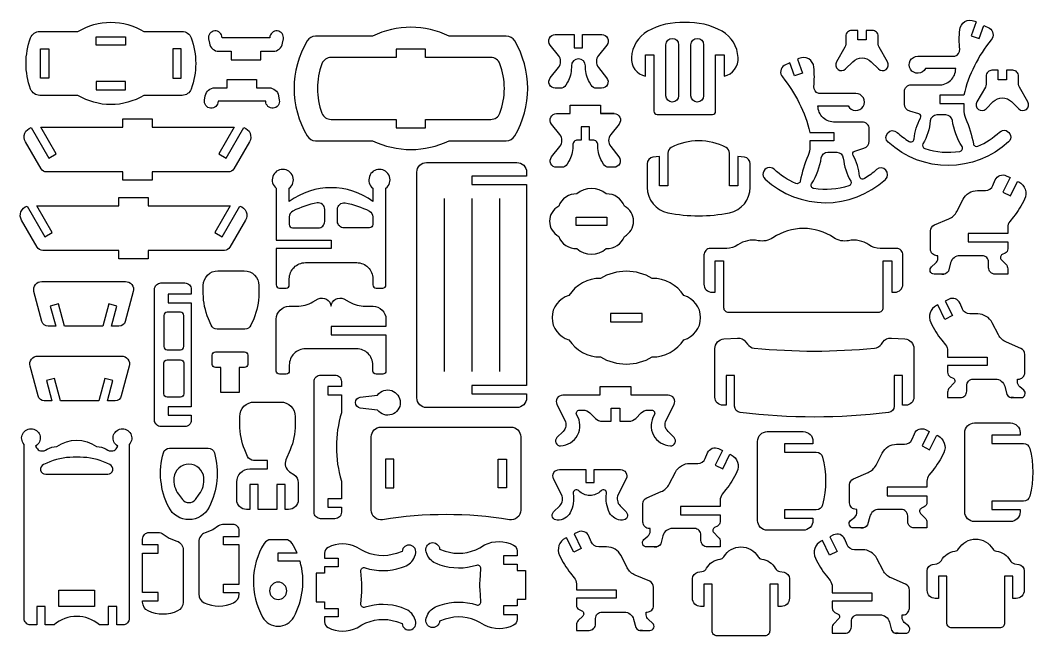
# Model space of a CAD drawing. Extents: x 356 to 1082, y -449 to 448.
# Drawn here: x 357 to 1080, y -449 to -10 of the extents above; entities that cross this region are included whole.
import ezdxf

# ---------------------------------------------------------------- set-up
doc = ezdxf.new("R2010")
doc.units = 0
doc.header["$MEASUREMENT"] = 0
doc.layers.get('DEFPOINTS').update_dxf_attribs({"color": 1, "linetype": 'CONTINUOUS'})
doc.layers.add('KONTUR', color=20, linetype='CONTINUOUS')

msp = doc.modelspace()

# ---------------------------------------------------------------- linework, layer by layer
at = {"layer": 'DEFPOINTS'}
msp.add_lwpolyline([(384.18, -428.64), (384.18, -416.85), (409.74, -416.85), (409.74, -428.64)], close=True, dxfattribs=at)
at = {"layer": 'KONTUR'}
for points in [[(364.04, -22.48, -0.314188), (370.54, -17.95), (397.8, -17.95, -0.27972), (444.92, -17.95), (472.18, -17.95, -0.314188), (478.67, -22.48, -0.178412), (478.67, -59.01, -0.314188), (472.18, -63.54), (444.92, -63.54, -0.27972), (397.8, -63.54), (370.54, -63.54, -0.314188), (364.04, -59.01, -0.178412)], [(831.1, -11.41, 0.130976), (804.44, -17.72, 0.25023), (793.04, -36.41, 0.38008), (803.07, -49.79), (803.06, -34.57), (809.06, -34.57), (809.06, -74.86, 0.414214), (811.37, -77.17), (850.84, -77.17, 0.414214), (853.14, -74.86), (853.14, -34.57), (859.14, -34.57), (859.14, -49.79, 0.38008), (869.17, -36.41, 0.25023), (857.77, -17.72, 0.130976)], [(1041.29, -23.02), (1044.49, -13.64), (1048.69, -15.54, -0.438751), (1049.92, -23.85, 0.114696), (1030.27, -63.38), (1013.21, -63.38), (1013.21, -69.38), (1030.27, -69.38), (1030.27, -73.51, 0.102365), (1031.59, -79.92, -0.056759), (1037.13, -98.15, 0.480658), (1040.3, -99.86, 0.086534), (1055.86, -89.77, -1), (1062.28, -96.69, -0.390732), (976.28, -96.95, -1), (982.66, -89.98, 0.050145), (991.31, -96.45, 0.556827), (994.8, -94.66, -0.109708), (999.36, -79.84, 0.51582), (998.22, -76.84), (991.75, -74.73, -0.338122), (987.93, -69.72), (987.93, -60.9, -0.414214), (992.84, -55.99), (1012.13, -55.99, 0.436799), (1024.51, -44.42), (1002.87, -44.42, -0.587447), (992.24, -44.9, -0.587447), (997.42, -35.6), (1023.95, -35.61, 0.360472), (1027.39, -30.62, -0.043999), (1027.39, -16.78, -0.520138), (1038.09, -10.61), (1039.04, -11.05), (1035.61, -21.08)], [(500.78, -22.39, 0.441319), (495.49, -17.5, 0.441319), (491.1, -23.22), (491.66, -26.36, 0.363296), (498.48, -32.07), (507.32, -32.07), (507.32, -38.07), (528.31, -38.07), (528.31, -32.07), (537.15, -32.07, 0.363296), (543.97, -26.36), (544.53, -23.22, 0.441319), (540.15, -17.5, 0.441319), (534.85, -22.39)], [(561.49, -24.65, 0.274633), (561.49, -92.54, 0.264616), (567.44, -95.92), (608.24, -95.92, 0.230821), (662.89, -95.92), (703.68, -95.92, 0.264616), (709.64, -92.54, 0.274633), (709.64, -24.65, 0.264616), (703.68, -21.26), (662.89, -21.26, 0.230821), (608.24, -21.26), (567.44, -21.26, 0.264616)], [(750.13, -43.77, -0.131652), (747.35, -54.15), (746.19, -56.16, -0.267949), (742.19, -58.47), (738.67, -58.47, -0.627694), (735.06, -50.98), (740.9, -43.63, 0.349469), (740.89, -35), (734.98, -27.59, -0.628435), (738.59, -20.1), (752.18, -20.1), (752.18, -29.59), (758.18, -29.59), (758.18, -20.1), (771.78, -20.1, -0.628435), (775.39, -27.59), (769.48, -35, 0.349469), (769.47, -43.63), (775.31, -50.98, -0.627694), (771.7, -58.47), (768.18, -58.47, -0.267949), (764.18, -56.16), (763.02, -54.15, -0.131652), (760.24, -43.77), (760.24, -42.55, 1), (750.13, -42.55)], [(960.62, -23.87), (954.62, -23.87), (954.62, -17.14), (950.18, -17.14, 0.414214), (946.03, -21.3), (946.03, -27.05, -0.131652), (945.47, -29.13), (939.41, -39.63, 0.876976), (945.95, -44.64), (951.1, -39.49, -0.414214), (964.15, -39.49), (969.3, -44.64, 0.876976), (975.84, -39.63), (969.78, -29.13, -0.131652), (969.22, -27.05), (969.22, -21.3, 0.414214), (965.06, -17.14), (960.62, -17.14)], [(817.65, -27.37, -1), (826.72, -27.37), (826.72, -63.86, -1), (817.65, -63.86)], [(835.49, -27.37, -1), (844.56, -27.37), (844.56, -63.86, -1), (835.49, -63.86)], [(578.53, -36.45, 0.311557), (572.06, -40.92, 0.183361), (572.06, -76.26, 0.311557), (578.53, -80.73), (625.06, -80.73), (625.06, -86.73), (646.06, -86.73), (646.06, -80.73), (692.59, -80.73, 0.311557), (699.06, -76.26, 0.183361), (699.06, -40.92, 0.311557), (692.59, -36.45), (646.06, -36.45), (646.06, -30.45), (625.06, -30.45), (625.06, -36.45)], [(909.39, -49.61), (906.19, -40.23), (901.99, -42.13, 0.438751), (900.76, -50.43, -0.114696), (920.41, -89.96), (937.47, -89.96), (937.47, -95.96), (920.41, -95.96), (920.41, -100.1, -0.102365), (919.09, -106.51, 0.056759), (913.55, -124.74, -0.480658), (910.38, -126.45, -0.086534), (894.82, -116.36, 1), (888.4, -123.28, 0.390732), (974.4, -123.53, 1), (968.02, -116.57, -0.050145), (959.37, -123.04, -0.556827), (955.88, -121.25, 0.109708), (951.32, -106.43, -0.51582), (952.46, -103.43), (958.93, -101.32, 0.338122), (962.75, -96.31), (962.75, -87.49, 0.414214), (957.84, -82.58), (938.55, -82.58, -0.436799), (926.17, -71), (947.81, -71, 0.587447), (958.44, -71.49, 0.587447), (953.26, -62.19), (926.73, -62.2, -0.360472), (923.29, -57.2, 0.043999), (923.29, -43.37, 0.520138), (912.59, -37.2), (911.64, -37.63), (915.07, -47.67)], [(1060.85, -52.4), (1054.85, -52.4), (1054.85, -45.67), (1050.41, -45.67, 0.414214), (1046.26, -49.83), (1046.26, -55.58, -0.131652), (1045.7, -57.66), (1039.64, -68.16, 0.876976), (1046.17, -73.17), (1051.32, -68.02, -0.414214), (1064.38, -68.02), (1069.53, -73.17, 0.876976), (1076.06, -68.16), (1070, -57.66, -0.131652), (1069.45, -55.58), (1069.45, -49.83, 0.414214), (1065.29, -45.67), (1060.85, -45.67)], [(497.85, -67.81, -0.441319), (492.56, -72.7, -0.441319), (488.18, -66.99), (488.74, -63.84, -0.363296), (495.55, -58.14), (504.39, -58.14), (504.39, -52.14), (525.39, -52.14), (525.39, -58.14), (534.23, -58.14, -0.363296), (541.04, -63.84), (541.61, -66.99, -0.441319), (537.22, -72.7, -0.441319), (531.93, -67.81)], [(763.07, -86.07), (757.07, -86.07), (757.07, -95.56), (754.58, -95.56, 0.414214), (751.12, -99.02), (751.12, -100.24, -0.131652), (748.34, -110.62), (747.18, -112.63, -0.267949), (743.18, -114.94), (739.66, -114.94, -0.627694), (736.04, -107.45), (741.89, -100.1, 0.349469), (741.88, -91.47), (735.97, -84.07, -0.628435), (739.58, -76.57), (749.15, -76.57), (749.15, -70.57), (770.99, -70.57), (770.99, -76.57), (780.56, -76.57, -0.628435), (784.17, -84.07), (778.26, -91.47, 0.349469), (778.25, -100.1), (784.09, -107.45, -0.627694), (780.48, -114.94), (776.96, -114.94, -0.267949), (772.96, -112.63), (771.8, -110.62, -0.131652), (769.02, -100.24), (769.02, -99.02, 0.414214), (765.55, -95.56), (763.07, -95.56)], [(1029.02, -100.03, -0.102416), (1022.12, -81.49, 0.370344), (1017.56, -77.57), (1010.99, -77.57, 0.386693), (1006.4, -81.75, -0.107473), (1001.15, -98.18, 0.476686), (1002.44, -101.53, 0.117674), (1027.42, -103.54, 0.538917)], [(375.51, -118.22, -0.267949), (371.51, -115.91), (360.4, -96.66, -0.487619), (364.48, -86.54), (377.1, -108.4), (382.3, -105.4), (371.25, -86.27), (429.85, -86.27), (429.85, -80.27), (450.85, -80.27), (450.85, -86.27), (509.45, -86.27), (498.4, -105.4), (503.6, -108.4), (516.22, -86.54, -0.487619), (520.3, -96.66), (509.19, -115.91, -0.267949), (505.19, -118.22), (450.85, -118.22), (450.85, -124.22), (429.85, -124.22), (429.85, -118.22)], [(804.23, -129.28, 0.357981), (819.1, -147.39, 0.098177), (862.94, -147.39, 0.357981), (877.81, -129.28), (877.81, -112.37, 0.385638), (873.65, -107.78), (869.06, -107.32), (869.06, -128.15), (863.06, -128.15), (863.06, -104.85, 0.281144), (860.56, -100.75, 0.241814), (821.49, -100.75, 0.281144), (818.98, -104.85), (818.98, -128.15), (812.98, -128.15), (812.98, -107.32), (808.39, -107.78, 0.385638), (804.23, -112.37)], [(921.66, -126.62, 0.102416), (928.56, -108.08, -0.370344), (933.12, -104.16), (939.69, -104.16, -0.386693), (944.28, -108.34, 0.107473), (949.53, -124.77, -0.476686), (948.24, -128.12, -0.117674), (923.26, -130.13, -0.538917)], [(718.12, -121.26), (678.96, -121.26), (678.96, -127.26), (718.12, -127.26), (718.12, -270.72), (678.96, -270.72), (678.96, -276.72), (718.12, -276.72), (718.12, -279.57, -0.414214), (711.2, -286.49), (646.72, -286.49, -0.414214), (639.8, -279.57), (639.8, -118.41, -0.414214), (646.72, -111.49), (711.2, -111.49, -0.414214), (718.12, -118.41)], [(541.74, -201.2), (546.46, -201.2, 0.414214), (548.76, -198.9), (548.76, -194.57, -0.414214), (560.3, -183.03), (596.88, -183.03, -0.414214), (608.42, -194.57), (608.42, -198.9, 0.414214), (610.73, -201.2), (615.45, -201.2, 0.414214), (617.76, -198.9), (617.76, -129.89, 0.712109), (613.09, -116.4, 0.712109), (608.42, -129.89), (608.42, -139.27, 0.327793), (548.76, -139.27), (548.76, -129.89, 0.712109), (544.1, -116.4, 0.712109), (539.43, -129.89), (539.43, -167.03), (578.59, -167.03), (578.59, -173.03), (539.43, -173.03), (539.43, -198.9, 0.414214)], [(1014.58, -191.23), (1016.38, -191.23), (1009.21, -191.23, -0.69618), (1007.25, -185.95), (1010.15, -183.46, 0.218856), (1011.76, -179.96), (1011.76, -178.05), (1011.15, -178.05, -0.414214), (1006.54, -173.43), (1006.54, -160.36, -0.300567), (1009.34, -156.11), (1019.64, -151.72, 0.175054), (1025.38, -146.38), (1029.79, -137.79, -0.281092), (1040.06, -131.53), (1045.75, -131.53, 0.302959), (1051.08, -127.98), (1052.75, -123.96, -0.432835), (1060.63, -121), (1063.32, -122.32), (1058.2, -132.72), (1063.58, -135.37), (1068.7, -124.97), (1069.47, -125.35, -0.412418), (1073.7, -137.66, -0.053802), (1065.83, -150.25), (1063.18, -153.62, 0.168092), (1061.7, -157.9), (1061.7, -162.24), (1033.34, -162.24), (1033.34, -168.24), (1061.7, -168.24), (1061.7, -173.17, -0.288515), (1059.74, -176.29), (1057.76, -177.24, 0.517103), (1057.13, -180.95), (1060.35, -184.17, -0.198912), (1061.7, -187.43), (1061.7, -191.23), (1052.59, -191.23, -0.414214), (1047.98, -186.61), (1047.98, -182.67, 0.414214), (1043.36, -178.05), (1027.52, -178.05, 0.339454), (1020.83, -183.18), (1019.27, -189, -0.339454)], [(774.94, -173.01, 0.32816), (787.96, -164.23, 0.608717), (787.96, -142.7, 0.32816), (774.94, -133.92, 0.374627), (754.11, -133.92, 0.32816), (741.1, -142.7, 0.608717), (741.1, -164.23, 0.32816), (754.11, -173.01, 0.374627)], [(372.69, -174.32, -0.267949), (368.69, -172.02), (357.58, -152.76, -0.487619), (361.67, -142.65), (374.29, -164.51), (379.48, -161.51), (368.44, -142.38), (427.04, -142.38), (427.04, -136.38), (448.03, -136.38), (448.03, -142.38), (506.63, -142.38), (495.59, -161.51), (500.78, -164.51), (513.4, -142.65, -0.487619), (517.49, -152.76), (506.37, -172.02, -0.267949), (502.38, -174.32), (448.03, -174.32), (448.03, -180.32), (427.04, -180.32), (427.04, -174.32)], [(551.27, -146.17, 0.281144), (548.76, -150.28), (548.76, -155.89, 0.414214), (551.07, -158.2), (569.41, -158.2, 0.414214), (574.03, -153.58), (574.03, -144.95, 0.464054), (568.65, -140.4, 0.077001)], [(605.92, -146.17, -0.281144), (608.42, -150.28), (608.42, -155.89, -0.414214), (606.11, -158.2), (587.77, -158.2, -0.414214), (583.16, -153.58), (583.16, -144.95, -0.464054), (588.54, -140.4, -0.077001)], [(969.34, -218.5, 0.414214), (972.8, -215.04), (972.8, -181.62), (978.8, -181.62), (978.8, -204.17), (981.07, -204.17, 0.414214), (986.84, -198.4), (986.84, -177.52, 0.414214), (982.23, -172.91), (970.59, -172.91, -0.1548), (962.61, -170.38, 0.206677), (948.06, -167.32, -0.200512), (937.58, -165.26, 0.304221), (894.03, -165.26, -0.200512), (883.55, -167.32, 0.206677), (869, -170.38, -0.1548), (861.01, -172.91), (849.38, -172.91, 0.414214), (844.76, -177.52), (844.76, -198.4, 0.414214), (850.53, -204.17), (852.81, -204.17), (852.81, -181.62), (858.81, -181.62), (858.81, -215.04, 0.414214), (862.27, -218.5)], [(491.02, -223.08, -0.100549), (487.36, -205.07), (487.36, -199.27, -0.414214), (497.74, -188.88), (516.62, -188.88, -0.414214), (527, -199.27), (527, -205.07, -0.100549), (523.34, -223.08), (521.36, -227.75, -0.301123), (517.11, -230.57), (497.25, -230.57, -0.301123), (493, -227.75)], [(830.43, -238.12, 0.756347), (830.43, -206.49, 0.253291), (807.84, -194.23, 0.2751), (770.91, -194.23, 0.253291), (748.33, -206.49, 0.756347), (748.33, -238.12, 0.253291), (770.91, -250.38, 0.2751), (807.84, -250.38, 0.253291)], [(431.73, -196.46, -0.493145), (437.31, -203.73), (431.61, -224.99, -0.339454), (427.15, -228.41), (421.79, -228.41), (425.64, -214.07), (419.84, -212.52), (415.58, -228.41), (388.18, -228.41), (383.92, -212.52), (378.13, -214.07), (381.97, -228.41), (376.61, -228.41, -0.339454), (372.15, -224.99), (366.46, -203.73, -0.493145), (372.03, -196.46)], [(478.77, -285.96), (462.26, -285.96), (462.26, -291.96), (478.77, -291.96), (478.77, -295.45, -0.414214), (474.16, -300.07), (457.13, -300.07, -0.414214), (452.51, -295.45), (452.51, -202.13, -0.414214), (457.13, -197.52), (474.16, -197.52, -0.414214), (478.77, -202.13), (478.77, -205.62), (462.26, -205.62), (462.26, -211.62), (478.77, -211.62)], [(548.76, -256.07), (548.76, -260.4, -0.414214), (546.46, -262.71), (541.74, -262.71, -0.414214), (539.43, -260.4), (539.43, -223.39, -0.414214), (548.66, -214.16), (554.08, -214.16, 0.131652), (565.61, -211.07), (569.41, -208.87, -0.512051), (578.59, -214.16, -0.512051), (587.77, -208.87), (591.57, -211.07, 0.131652), (603.11, -214.16), (608.53, -214.16, -0.414214), (617.76, -223.39), (617.76, -228.53), (578.59, -228.53), (578.59, -234.53), (617.76, -234.53), (617.76, -260.4, -0.414214), (615.45, -262.71), (610.73, -262.71, -0.414214), (608.42, -260.4), (608.42, -256.07, 0.414214), (596.88, -244.53), (560.3, -244.53, 0.414214)], [(1065.8, -279.38), (1064.01, -279.38), (1071.18, -279.38, 0.69618), (1073.13, -274.11), (1070.23, -271.62, -0.218856), (1068.62, -268.12), (1068.62, -266.21), (1069.24, -266.21, 0.414214), (1073.85, -261.59), (1073.85, -248.52, 0.300567), (1071.05, -244.27), (1060.75, -239.88, -0.175054), (1055.01, -234.54), (1050.59, -225.95, 0.281092), (1040.33, -219.69), (1034.63, -219.69, -0.302959), (1029.31, -216.13), (1027.63, -212.11, 0.432835), (1019.76, -209.15), (1017.07, -210.48), (1022.19, -220.88), (1016.8, -223.53), (1011.68, -213.13), (1010.91, -213.51, 0.412418), (1006.68, -225.81, 0.053802), (1014.56, -238.41), (1017.21, -241.78, -0.168092), (1018.69, -246.06), (1018.69, -250.4), (1047.05, -250.4), (1047.05, -256.4), (1018.69, -256.4), (1018.69, -261.33, 0.288515), (1020.65, -264.45), (1022.62, -265.4, -0.517103), (1023.26, -269.11), (1020.04, -272.33, 0.198912), (1018.69, -275.59), (1018.69, -279.38), (1027.8, -279.38, 0.414214), (1032.41, -274.77), (1032.41, -270.82, -0.414214), (1037.03, -266.21), (1052.87, -266.21, -0.339454), (1059.55, -271.34), (1061.11, -277.16, 0.339454)], [(471.13, -218.5), (461.55, -218.5, 0.414214), (459.24, -220.8), (459.24, -242.9, 0.414214), (461.55, -245.21), (471.13, -245.21, 0.414214), (473.44, -242.9), (473.44, -220.8, 0.414214)], [(859.08, -237.51), (868.7, -236.89, -0.258789), (874.77, -239.77), (875.79, -241.2, 0.215961), (880.74, -244.06, 0.04907), (966.53, -244.06, 0.215961), (971.48, -241.2), (972.51, -239.77, -0.258789), (978.58, -236.89), (988.2, -237.51, -0.395564), (994.68, -244.42), (994.68, -279.1, -0.414214), (988.91, -284.87), (986.63, -284.87), (986.63, -263.55), (980.63, -263.55), (980.63, -285.49, -0.379167), (976.57, -290.07, -0.060635), (870.7, -290.07, -0.379167), (866.64, -285.49), (866.64, -263.55), (860.64, -263.55), (860.64, -284.87), (858.37, -284.87, -0.414214), (852.6, -279.1), (852.6, -244.42, -0.395564)], [(428.93, -249.69, -0.493145), (434.5, -256.95), (428.81, -278.21, -0.339454), (424.35, -281.63), (418.99, -281.63), (422.83, -267.3), (417.04, -265.75), (412.78, -281.63), (385.38, -281.63), (381.12, -265.75), (375.33, -267.3), (379.17, -281.63), (373.81, -281.63, -0.339454), (369.35, -278.21), (363.65, -256.95, -0.493145), (369.23, -249.69)], [(471.13, -279.09), (461.55, -279.09, -0.414214), (459.24, -276.78), (459.24, -254.68, -0.414214), (461.55, -252.38), (471.13, -252.38, -0.414214), (473.44, -254.68), (473.44, -276.78, -0.414214)], [(513.06, -275.71), (499.76, -275.71), (499.76, -257.94), (496.07, -257.94, -0.414214), (493.76, -255.64), (493.76, -249.1, -0.414214), (496.07, -246.79), (516.75, -246.79, -0.414214), (519.06, -249.1), (519.06, -255.64, -0.414214), (516.75, -257.94), (513.06, -257.94)], [(585.97, -351.76), (576.22, -351.76), (576.22, -357.76), (585.97, -357.76), (585.97, -361.25, -0.414214), (581.35, -365.87), (571.09, -365.87, -0.414214), (566.48, -361.25), (566.48, -267.93, -0.414214), (571.09, -263.31), (581.35, -263.31, -0.414214), (585.97, -267.93), (585.97, -271.42), (576.22, -271.42), (576.22, -277.42), (585.97, -277.42), (585.97, -290.22, 0.14798), (585.97, -338.96)], [(599.43, -286.84, -0.887813), (599.43, -279.05), (611.81, -277.57, -0.721474), (627.98, -282.94, -0.721474), (611.81, -288.32)], [(778.65, -296.26), (778.65, -286.96), (784.65, -286.96), (784.65, -296.26), (791.14, -296.26, 0.198912), (796.03, -294.23), (799.95, -290.32, -0.198912), (804.84, -288.29), (807.34, -288.29, -0.590467), (809.29, -291.83, 0.577506), (820.88, -313.84, 0.68225), (823.46, -307.93), (819.12, -303.59, -0.323318), (817.83, -295.59), (823.47, -284.36, 0.558125), (819.34, -277.67), (792.88, -277.67), (792.88, -271.67), (770.41, -271.67), (770.41, -277.67), (743.95, -277.67, 0.558125), (739.83, -284.36), (745.47, -295.59, -0.323318), (744.17, -303.59), (739.83, -307.93, 0.68225), (742.42, -313.84, 0.577506), (754, -291.83, -0.590467), (755.96, -288.29), (758.45, -288.29, -0.198912), (763.35, -290.32), (767.26, -294.23, 0.198912), (772.16, -296.26)], [(526.52, -359.29), (526.52, -341.53), (520.52, -341.53), (520.52, -359.29), (518.16, -359.29, -0.414214), (511.24, -352.37), (511.24, -339.61, -0.414214), (520.47, -330.38), (533.17, -330.38), (533.17, -324.23), (523.24, -324.23, -0.301123), (518.99, -321.42), (517.01, -316.74, -0.100549), (513.35, -298.74), (513.35, -292.93, -0.414214), (523.73, -282.55), (542.61, -282.55, -0.414214), (552.99, -292.93), (552.99, -298.74, -0.100549), (549.33, -316.74), (546.33, -323.84, 0.360488), (548.86, -332.3), (552.02, -334.4, -0.250847), (555.1, -340.16), (555.1, -352.37, -0.414214), (548.18, -359.29), (545.82, -359.29), (545.82, -341.53), (539.82, -341.53), (539.82, -359.29)], [(419.29, -316.92, 0.414214), (425.6, -315.23), (426.28, -314.05, -0.709008), (428.61, -301.71, -0.709008), (434.5, -312.8), (434.5, -437.09, -0.414214), (429.89, -441.71), (425.52, -441.71), (425.52, -428.64), (419.52, -428.64), (419.52, -441.71), (413.17, -441.71, 0.372772), (380.75, -441.71), (374.41, -441.71), (374.41, -428.64), (368.41, -428.64), (368.41, -441.71), (364.03, -441.71, -0.414214), (359.42, -437.09), (359.42, -312.8, -0.709008), (365.31, -301.71, -0.709008), (367.64, -314.05), (368.32, -315.23, 0.414214), (374.63, -316.92), (375.82, -316.24, -0.131652), (382.74, -314.38, -0.325362), (411.18, -314.38, -0.131652), (418.1, -316.24)], [(607.29, -307.38, -0.414214), (614.22, -300.46), (707.02, -300.46, -0.414214), (713.95, -307.38), (713.95, -359.77, -0.462325), (705.91, -366.61, 0.080889), (615.33, -366.61, -0.462325), (607.29, -359.77)], [(956.85, -372.44), (958.64, -372.44), (951.47, -372.44, -0.69618), (949.52, -367.17), (952.42, -364.68, 0.218856), (954.03, -361.17), (954.03, -359.27), (953.42, -359.27, -0.414214), (948.8, -354.65), (948.8, -341.57, -0.300567), (951.61, -337.33), (961.91, -332.94, 0.175054), (967.64, -327.6), (972.06, -319.01, -0.281092), (982.32, -312.74), (988.02, -312.74, 0.302959), (993.35, -309.19), (995.02, -305.17, -0.432835), (1002.89, -302.21), (1005.58, -303.54), (1000.47, -313.94), (1005.85, -316.59), (1010.97, -306.19), (1011.74, -306.56, -0.412418), (1015.97, -318.87, -0.053802), (1008.09, -331.47), (1005.45, -334.84, 0.168092), (1003.97, -339.12), (1003.97, -343.46), (975.6, -343.46), (975.6, -349.46), (1003.97, -349.46), (1003.97, -354.39, -0.288515), (1002, -357.51), (1000.03, -358.46, 0.517103), (999.39, -362.17), (1002.61, -365.39, -0.198912), (1003.97, -368.65), (1003.97, -372.44), (994.86, -372.44, -0.414214), (990.24, -367.83), (990.24, -363.88, 0.414214), (985.62, -359.27), (969.79, -359.27, 0.339454), (963.1, -364.4), (961.54, -370.22, -0.339454)], [(1070.53, -304.43), (1070.53, -306.15), (1050.32, -306.15), (1050.32, -312.15), (1072.91, -312.15, -0.343094), (1077.39, -315.63, -0.125025), (1077.39, -349.8, -0.343094), (1072.91, -353.28), (1050.32, -353.28), (1050.32, -359.28), (1070.53, -359.28), (1070.53, -360.99, -0.414214), (1063.61, -367.92), (1037.92, -367.92, -0.414214), (1031, -360.99), (1031, -304.43, -0.414214), (1037.92, -297.51), (1063.61, -297.51, -0.414214)], [(922.61, -310.63), (922.61, -312.35), (902.4, -312.35), (902.4, -318.35), (924.99, -318.35, -0.343094), (929.47, -321.83, -0.125025), (929.47, -356, -0.343094), (924.99, -359.48), (902.4, -359.48), (902.4, -365.48), (922.61, -365.48), (922.61, -367.19, -0.414214), (915.69, -374.12), (890, -374.12, -0.414214), (883.08, -367.19), (883.08, -310.63, -0.414214), (890, -303.71), (915.69, -303.71, -0.414214)], [(462.65, -357.7, -0.188994), (458.87, -318.81, -0.335294), (463.31, -315.45), (490.78, -315.45, -0.335294), (495.22, -318.81, -0.188994), (491.44, -357.7, -0.613363)], [(809.24, -386.06), (811.03, -386.06), (803.86, -386.06, -0.69618), (801.91, -380.79), (804.81, -378.3, 0.218856), (806.42, -374.79), (806.42, -372.89), (805.81, -372.89, -0.414214), (801.19, -368.27), (801.19, -355.2, -0.300567), (804, -350.95), (814.3, -346.56, 0.175054), (820.03, -341.22), (824.45, -332.63, -0.281092), (834.71, -326.37), (840.41, -326.37, 0.302959), (845.74, -322.81), (847.41, -318.79, -0.432835), (855.28, -315.83), (857.98, -317.16), (852.86, -327.56), (858.24, -330.21), (863.36, -319.81), (864.13, -320.19, -0.412418), (868.36, -332.49, -0.053802), (860.48, -345.09), (857.84, -348.46, 0.168092), (856.36, -352.74), (856.36, -357.08), (827.99, -357.08), (827.99, -363.08), (856.36, -363.08), (856.36, -368.01, -0.288515), (854.39, -371.13), (852.42, -372.08, 0.517103), (851.79, -375.79), (855, -379.01, -0.198912), (856.36, -382.27), (856.36, -386.06), (847.25, -386.06, -0.414214), (842.63, -381.45), (842.63, -377.5, 0.414214), (838.02, -372.89), (822.18, -372.89, 0.339454), (815.49, -378.02), (813.93, -383.84, -0.339454)], [(373.31, -327.11, 0.807396), (374.83, -334.17), (419.09, -334.17, 0.807396), (420.61, -327.11), (418.39, -326.11, 0.106564), (399.38, -322.01), (394.54, -322.01, 0.106564), (375.53, -326.11)], [(487.76, -336.66, 0.910256), (466.34, -336.66, 0.186543), (469.64, -348.38), (472.43, -352.1, 0.499812), (481.66, -352.1), (484.45, -348.38, 0.186543)], [(760.34, -330.76), (760.34, -340.05), (766.34, -340.05), (766.34, -330.76), (785.1, -330.76, -0.558125), (789.23, -337.44), (783.59, -348.67, 0.323318), (784.88, -356.68), (789.22, -361.02, -0.68225), (786.64, -366.92, -0.286613), (777.38, -361.58, -0.160038), (775.26, -347.98, 0.732143), (771.33, -345.99, -0.419662), (755.34, -345.99, 0.732143), (751.42, -347.98, -0.160038), (749.29, -361.58, -0.286613), (740.03, -366.92, -0.68225), (737.45, -361.02), (741.79, -356.68, 0.323318), (743.08, -348.67), (737.44, -337.44, -0.558125), (741.57, -330.76)], [(444.03, -384.47), (444.03, -380.38, -0.414214), (448.64, -375.76), (454.93, -375.76, -0.149546), (458.8, -376.95), (462.96, -379.76), (468.45, -381.81, -0.31269), (472.95, -388.3), (472.95, -425.51, -0.29069), (468.97, -431.77, -0.223211), (448.01, -431.77, -0.29069), (444.03, -425.51), (444.03, -424.56), (455.18, -424.56), (455.18, -418.56), (444.03, -418.56), (444.03, -390.47), (455.18, -390.47), (455.18, -384.47)], [(512.99, -378.61), (512.99, -374.52, 0.414214), (508.37, -369.91), (502.09, -369.91, 0.149546), (498.22, -371.09), (494.06, -373.9), (488.57, -375.96, 0.31269), (484.07, -382.44), (484.07, -419.65, 0.29069), (488.05, -425.92, 0.223211), (509.01, -425.92, 0.29069), (512.99, -419.65), (512.99, -418.71), (501.84, -418.71), (501.84, -412.71), (512.99, -412.71), (512.99, -384.61), (501.84, -384.61), (501.84, -378.61)], [(800.79, -445.69), (798.99, -445.69), (806.16, -445.69, 0.69618), (808.12, -440.41), (805.22, -437.93, -0.218856), (803.6, -434.42), (803.6, -432.51), (804.22, -432.51, 0.414214), (808.83, -427.9), (808.83, -414.82, 0.300567), (806.03, -410.58), (795.73, -406.19, -0.175054), (789.99, -400.85), (785.58, -392.26, 0.281092), (775.31, -385.99), (769.62, -385.99, -0.302959), (764.29, -382.44), (762.62, -378.42, 0.432835), (754.74, -375.46), (752.05, -376.79), (757.17, -387.19), (751.78, -389.84), (746.67, -379.44), (745.9, -379.81, 0.412418), (741.67, -392.12, 0.053802), (749.54, -404.72), (752.19, -408.09, -0.168092), (753.67, -412.37), (753.67, -416.7), (782.03, -416.7), (782.03, -422.7), (753.67, -422.7), (753.67, -427.64, 0.288515), (755.63, -430.76), (757.6, -431.7, -0.517103), (758.24, -435.42), (755.02, -438.64, 0.198912), (753.67, -441.9), (753.67, -445.69), (762.78, -445.69, 0.414214), (767.39, -441.08), (767.39, -437.13, -0.414214), (772.01, -432.51), (787.85, -432.51, -0.339454), (794.54, -437.65), (796.1, -443.47, 0.339454)], [(556.39, -396.19), (540.79, -396.19), (540.79, -390.19), (554.24, -390.19, 0.035368), (550.86, -383.64, 0.261699), (545.94, -380.87), (535.65, -380.87, 0.261699), (530.72, -383.64, 0.2701), (529.7, -436.14, 0.587624), (551.88, -436.14, 0.2005)], [(708.92, -441.92, -0.24467), (688.14, -442), (684.8, -440.07, 0.217196), (660.02, -437.69), (656.06, -439.05, -0.459056), (650.11, -443.54, -0.459056), (646.56, -436.97), (647.24, -435.21, -0.221765), (654.25, -428.43), (656.56, -427.64, -0.163624), (682.46, -427.44, 0.531368), (685.48, -425.1), (684.9, -416.36, -0.033043), (684.9, -410.27), (685.48, -401.54, 0.531368), (682.46, -399.19, -0.163624), (656.56, -399), (654.25, -398.2, -0.221765), (647.24, -391.42), (646.56, -389.66, -0.459056), (650.11, -383.1, -0.459056), (656.06, -387.58), (660.02, -388.95, 0.217196), (684.8, -386.57), (688.14, -384.64, -0.24467), (708.92, -384.72, -0.278615), (711.39, -388.8), (711.39, -392.44), (701.64, -392.44), (701.64, -398.44), (711.39, -398.44), (711.39, -402.99), (717.39, -402.99), (717.39, -423.64), (711.39, -423.64), (711.39, -428.2), (701.64, -428.2), (701.64, -434.2), (711.39, -434.2), (711.39, -437.83, -0.278615)], [(983.42, -447.71), (981.62, -447.71), (988.79, -447.71, 0.69618), (990.75, -442.43), (987.84, -439.94, -0.218856), (986.23, -436.44), (986.23, -434.53), (986.85, -434.53, 0.414214), (991.46, -429.91), (991.46, -416.84, 0.300567), (988.66, -412.59), (978.36, -408.2, -0.175054), (972.62, -402.86), (968.21, -394.27, 0.281092), (957.94, -388.01), (952.25, -388.01, -0.302959), (946.92, -384.45), (945.25, -380.44, 0.432835), (937.37, -377.48), (934.68, -378.8), (939.8, -389.2), (934.41, -391.85), (929.3, -381.45), (928.53, -381.83, 0.412418), (924.3, -394.14, 0.053802), (932.17, -406.73), (934.82, -410.1, -0.168092), (936.3, -414.38), (936.3, -418.72), (964.66, -418.72), (964.66, -424.72), (936.3, -424.72), (936.3, -429.65, 0.288515), (938.26, -432.77), (940.23, -433.72, -0.517103), (940.87, -437.43), (937.65, -440.65, 0.198912), (936.3, -443.91), (936.3, -447.71), (945.41, -447.71, 0.414214), (950.02, -443.09), (950.02, -439.14, -0.414214), (954.64, -434.53), (970.48, -434.53, -0.339454), (977.17, -439.66), (978.73, -445.48, 0.339454)], [(1026.59, -387.41, -0.572309), (1050.99, -387.41, 0.236246), (1053.59, -389.1, -0.245302), (1063.3, -395.64, 0.231613), (1066.61, -398), (1069.54, -398.48, -0.367108), (1073.4, -403.03), (1073.4, -417.08, -0.414214), (1067.63, -422.85), (1065.36, -422.85), (1065.36, -406.95), (1059.36, -406.95), (1059.36, -440.37, -0.414214), (1055.89, -443.83), (1021.68, -443.83, -0.414214), (1018.22, -440.37), (1018.22, -406.95), (1012.22, -406.95), (1012.22, -422.85), (1009.95, -422.85, -0.414214), (1004.18, -417.08), (1004.18, -403.03, -0.367108), (1008.04, -398.48), (1010.97, -398, 0.231613), (1014.28, -395.64, -0.245302), (1023.99, -389.1, 0.236246)], [(576.4, -443.63, 0.24467), (597.18, -443.71), (600.52, -441.78, -0.217196), (625.3, -439.4), (629.26, -440.76, 0.459056), (635.21, -445.25, 0.459056), (638.76, -438.68), (638.08, -436.92, 0.221765), (631.07, -430.14), (628.76, -429.35, 0.163624), (602.86, -429.15, -0.531368), (599.84, -426.81), (600.42, -418.07, 0.033043), (600.42, -411.98), (599.84, -403.25, -0.531368), (602.86, -400.9, 0.163624), (628.76, -400.71), (631.07, -399.91, 0.221765), (638.08, -393.14), (638.76, -391.37, 0.459056), (635.21, -384.81, 0.459056), (629.26, -389.29), (625.3, -390.66, -0.217196), (600.52, -388.28), (597.18, -386.35, 0.24467), (576.4, -386.43, 0.278615), (573.93, -390.51), (573.93, -394.15), (583.68, -394.15), (583.68, -400.15), (573.93, -400.15), (573.93, -404.7), (567.93, -404.7), (567.93, -425.35), (573.93, -425.35), (573.93, -429.91), (583.68, -429.91), (583.68, -435.91), (573.93, -435.91), (573.93, -439.54, 0.278615)], [(859, -393.05, -0.572309), (883.39, -393.05, 0.236246), (885.99, -394.74, -0.245302), (895.71, -401.29, 0.231613), (899.02, -403.64), (901.95, -404.12, -0.367108), (905.81, -408.68), (905.81, -422.73, -0.414214), (900.04, -428.5), (897.76, -428.5), (897.76, -412.59), (891.76, -412.59), (891.76, -446.01, -0.414214), (888.3, -449.48), (854.09, -449.48, -0.414214), (850.63, -446.01), (850.63, -412.59), (844.63, -412.59), (844.63, -428.5), (842.35, -428.5, -0.414214), (836.58, -422.73), (836.58, -408.68, -0.367108), (840.45, -404.12), (843.38, -403.64, 0.231613), (846.68, -401.29, -0.245302), (856.4, -394.74, 0.236246)], [(540.79, -411.2, 0.414214), (534.61, -417.38, 0.414214), (540.79, -423.56, 0.414214), (546.97, -417.38, 0.414214)]]:
    msp.add_lwpolyline(points, format="xyb", close=True, dxfattribs=at)
for points in [[(410.86, -21.82), (431.85, -21.82), (431.85, -27.82), (410.86, -27.82)], [(371.16, -51.24), (371.16, -30.25), (377.16, -30.25), (377.16, -51.24)], [(471.55, -51.24), (471.55, -30.25), (465.55, -30.25), (465.55, -51.24)], [(410.86, -59.68), (431.85, -59.68), (431.85, -53.68), (410.86, -53.68)], [(753.61, -150.46), (775.45, -150.46), (775.45, -156.46), (753.61, -156.46)], [(778.14, -225.31), (800.61, -225.31), (800.61, -219.31), (778.14, -219.31)], [(623.45, -323.3), (617.45, -323.3), (617.45, -343.95), (623.45, -343.95)], [(697.79, -323.3), (703.79, -323.3), (703.79, -343.95), (697.79, -343.95)]]:
    msp.add_lwpolyline(points, close=True, dxfattribs=at)
for points in [[(780.56, -76.57), (770.99, -76.57)], [(659.21, -137.3), (659.21, -260.69)], [(678.96, -137.3), (678.96, -260.69)], [(698.71, -137.3), (698.71, -260.69)]]:
    msp.add_lwpolyline(points, dxfattribs=at)

doc.saveas('drawing.dxf')
